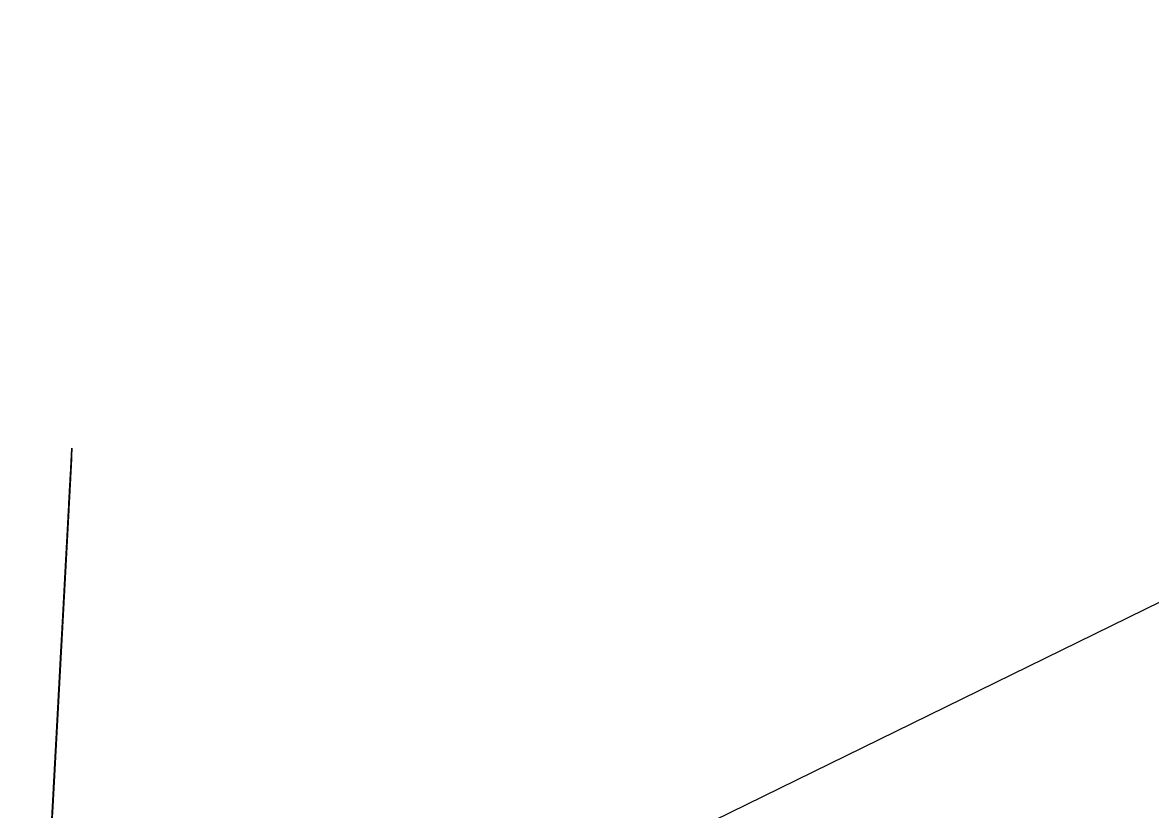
# Model space of a CAD drawing. Extents: x -693 to 354, y -430 to 666.
# Drawn here: x 318.093 to 318.761, y -180.336 to -179.87 of the extents above; entities that cross this region are included whole.
import ezdxf

# ---------------------------------------------------------------- set-up
doc = ezdxf.new("R2010")
doc.units = 0
doc.layers.get('0').update_dxf_attribs({"linetype": 'continuous'})

# ---------------------------------------------------------------- blocks, each defined once
blk = doc.blocks.new('BLOCK_BLOCK_LISANNE')
at = {"color": 0}
for points in [[(318.122444, -180.121591), (318.121151, -180.145559), (318.12201, -180.129632), (318.121493, -180.139225), (318.103073, -180.480623)], [(318.121151, -180.145559), (318.12201, -180.129632), (318.122444, -180.121591), (318.121493, -180.139225)], [(318.114298, -180.272578), (318.110695, -180.339348), (318.111744, -180.319912), (318.113771, -180.282334), (318.110834, -180.336785), (318.111499, -180.324447), (318.122121, -180.12759), (318.121992, -180.129966), (318.122236, -180.125448), (318.121266, -180.143434), (318.120674, -180.154398), (318.115986, -180.241284), (318.11568, -180.246968), (318.116413, -180.233374), (318.112571, -180.30458), (318.115694, -180.246702), (318.117147, -180.219765), (318.115937, -180.24219), (318.116682, -180.228393), (318.11878, -180.189507), (318.118488, -180.19492), (318.120102, -180.165011), (318.120017, -180.166576), (318.121879, -180.132059), (318.121402, -180.140901), (318.120737, -180.153236), (318.112858, -180.299261), (318.11484, -180.262527), (318.113805, -180.281715), (318.103073, -180.480623)], [(318.119596, -180.174378), (318.116034, -180.2404), (318.118886, -180.187543), (318.120934, -180.14958), (318.11568, -180.246968), (318.115986, -180.241284), (318.116413, -180.233374), (318.12211, -180.127791), (318.117147, -180.219765), (318.11878, -180.189507), (318.120102, -180.165011), (318.122236, -180.125448), (318.121992, -180.129966), (318.120674, -180.154398), (318.121266, -180.143434), (318.114298, -180.272578), (318.115952, -180.241927), (318.113771, -180.282334), (318.103073, -180.480623)], [(318.122236, -180.125448), (318.121992, -180.129966), (318.121266, -180.143434), (318.120674, -180.154398), (318.120102, -180.165011), (318.11878, -180.189507), (318.117147, -180.219765), (318.116413, -180.233374), (318.115986, -180.241284), (318.11568, -180.246968), (318.113771, -180.282334), (318.114298, -180.272578)], [(318.115952, -180.241927), (318.116034, -180.2404), (318.118886, -180.187543), (318.119596, -180.174378), (318.120934, -180.14958), (318.12211, -180.127791), (318.122236, -180.125448)], [(318.122121, -180.12759), (318.12194, -180.130937)], [(318.122121, -180.12759), (318.122146, -180.127112)], [(318.115937, -180.24219), (318.11484, -180.262527), (318.115694, -180.246702), (318.113805, -180.281715), (318.121879, -180.132059), (318.121402, -180.140901), (318.121879, -180.132059), (318.120737, -180.153236), (318.117932, -180.205222), (318.118652, -180.191872), (318.121635, -180.13658), (318.11971, -180.172265), (318.121001, -180.148331), (318.120484, -180.157925), (318.110834, -180.336785)], [(318.11042, -180.344451), (318.111499, -180.324447), (318.112571, -180.30458), (318.112858, -180.299261), (318.116682, -180.228393), (318.118488, -180.19492), (318.112506, -180.30579), (318.120017, -180.166576), (318.11723, -180.218237), (318.113221, -180.292536), (318.116676, -180.228495), (318.113567, -180.286118), (318.116561, -180.230629), (318.116035, -180.24038), (318.11581, -180.24455), (318.116035, -180.24038), (318.103073, -180.480623)], [(318.11723, -180.218237), (318.117932, -180.205222), (318.118652, -180.191872), (318.11971, -180.172265), (318.120484, -180.157925), (318.121001, -180.148331), (318.121635, -180.13658), (318.121879, -180.132059)], [(318.121879, -180.132059), (318.12144, -180.140209)], [(318.121493, -180.139225), (318.119063, -180.184258), (318.121151, -180.145559), (318.12056, -180.156512), (318.11998, -180.16727), (318.119215, -180.181441), (318.119399, -180.178028), (318.103073, -180.480623)], [(318.121493, -180.139225), (318.12056, -180.156512)], [(318.121402, -180.140901), (318.120737, -180.153236)], [(318.121151, -180.145559), (318.121493, -180.139225)], [(318.119063, -180.184258), (318.121151, -180.145559)], [(318.120743, -180.153115), (318.11998, -180.16727), (318.12056, -180.156512), (318.120169, -180.163758), (318.103073, -180.480623)], [(318.120737, -180.153236), (318.120036, -180.166219)], [(318.120169, -180.163758), (318.120743, -180.153115)], [(318.120743, -180.153115), (318.12056, -180.156512)], [(318.119466, -180.176786), (318.119893, -180.168871), (318.120281, -180.161692), (318.120583, -180.156084), (318.120219, -180.162841)], [(318.12056, -180.156512), (318.11998, -180.16727)], [(318.119835, -180.16995), (318.119214, -180.181452), (318.119466, -180.176786), (318.118226, -180.199777), (318.12019, -180.163366), (318.120219, -180.162841), (318.120247, -180.162316), (318.11996, -180.167642), (318.116007, -180.240894), (318.118656, -180.191799), (318.115925, -180.242427), (318.113988, -180.278327), (318.115852, -180.243775), (318.112203, -180.311406), (318.111918, -180.316694), (318.111783, -180.319195), (318.103073, -180.480623)], [(318.120169, -180.163758), (318.119399, -180.178028), (318.11998, -180.16727), (318.119464, -180.17683), (318.111783, -180.319195), (318.117574, -180.21185), (318.112893, -180.298624), (318.112197, -180.311523), (318.111801, -180.31886), (318.103073, -180.480623)], [(318.112893, -180.298624), (318.117574, -180.21185), (318.119464, -180.17683), (318.120169, -180.163758)], [(318.115925, -180.242427), (318.118656, -180.191799), (318.11996, -180.167642), (318.120247, -180.162316), (318.120219, -180.162841)], [(318.120017, -180.166576), (318.118699, -180.190999)], [(318.11998, -180.16727), (318.119399, -180.178028)], [(318.120219, -180.162841), (318.12019, -180.163366), (318.119835, -180.16995), (318.119466, -180.176786)], [(318.11998, -180.16727), (318.120169, -180.163758)], [(318.111783, -180.319195), (318.119399, -180.178028)], [(318.119466, -180.176786), (318.119214, -180.181452), (318.118226, -180.199777)], [(318.119399, -180.178028), (318.119215, -180.181441), (318.119063, -180.184258)], [(318.119063, -180.184258), (318.117888, -180.206036), (318.118827, -180.18864), (318.118124, -180.201655), (318.103073, -180.480623)], [(318.118827, -180.18864), (318.118032, -180.203361)], [(318.119063, -180.184258), (318.118124, -180.201655)], [(318.119063, -180.184258), (318.118937, -180.186593)], [(318.118488, -180.19492), (318.116854, -180.225198)], [(318.093251, -180.662673), (318.117271, -180.21748), (318.118434, -180.195914), (318.118002, -180.203924), (318.103073, -180.480623)], [(318.103073, -180.480623), (318.117271, -180.21748), (318.118002, -180.203924), (318.116035, -180.24038), (318.116561, -180.230629), (318.11723, -180.218237), (318.116676, -180.228495), (318.118434, -180.195914), (318.116035, -180.24038), (318.118434, -180.195914)], [(318.118226, -180.199777), (318.117749, -180.208614), (318.118045, -180.203131), (318.117386, -180.21535), (318.116007, -180.240894), (318.116544, -180.230944), (318.115659, -180.247359), (318.103073, -180.480623)], [(318.118124, -180.201655), (318.115925, -180.242427), (318.117888, -180.206036), (318.116139, -180.238447), (318.115852, -180.243775), (318.112203, -180.311406), (318.103073, -180.480623)], [(318.111123, -180.331413), (318.111264, -180.328812), (318.111562, -180.323281), (318.112259, -180.310364), (318.111875, -180.317489), (318.114625, -180.266519), (318.114943, -180.260622), (318.114476, -180.269268), (318.114679, -180.265514), (318.115122, -180.257296), (318.118006, -180.203848), (318.118434, -180.195914)], [(318.118124, -180.201655), (318.116139, -180.238447), (318.112203, -180.311406)], [(318.115659, -180.247359), (318.116544, -180.230944), (318.117386, -180.21535), (318.117749, -180.208614), (318.118045, -180.203131), (318.118226, -180.199777)], [(318.118226, -180.199777), (318.116007, -180.240894)], [(318.116035, -180.24038), (318.117271, -180.21748), (318.118002, -180.203924), (318.118434, -180.195914)], [(318.11723, -180.218237), (318.118434, -180.195914)], [(318.115925, -180.242427), (318.117888, -180.206036)], [(318.117888, -180.206036), (318.118014, -180.203702)], [(318.11723, -180.218237), (318.116676, -180.228495), (318.116561, -180.230629), (318.116035, -180.24038)], [(318.116682, -180.228393), (318.116057, -180.239967)], [(318.114916, -180.261113), (318.112908, -180.298344), (318.113606, -180.285398), (318.115951, -180.24194), (318.111616, -180.322281), (318.116216, -180.237031), (318.114558, -180.267751), (318.111123, -180.331413), (318.11123, -180.329447), (318.11182, -180.318501), (318.114175, -180.274864), (318.103073, -180.480623)], [(318.115659, -180.247359), (318.114558, -180.267751), (318.115559, -180.249213), (318.116007, -180.240894), (318.113988, -180.278327), (318.114175, -180.274864), (318.11311, -180.294586), (318.111918, -180.316694), (318.112046, -180.314306), (318.111953, -180.316042), (318.103073, -180.480623)], [(318.114243, -180.273599), (318.114298, -180.272578), (318.111744, -180.319912), (318.115233, -180.255251), (318.115952, -180.241927), (318.103073, -180.480623)], [(318.11042, -180.344451), (318.112506, -180.30579), (318.113221, -180.292536), (318.113567, -180.286118), (318.11581, -180.24455), (318.116035, -180.24038)], [(318.114558, -180.267751), (318.116216, -180.237031), (318.115951, -180.24194), (318.114916, -180.261113), (318.113606, -180.285398), (318.112908, -180.298344), (318.111616, -180.322281), (318.111123, -180.331413)], [(318.116007, -180.240894), (318.113988, -180.278327), (318.111918, -180.316694)], [(318.114298, -180.272578), (318.115952, -180.241927)], [(318.115952, -180.241927), (318.115316, -180.253702)], [(318.116007, -180.240894), (318.115659, -180.247359)], [(318.112203, -180.311406), (318.115852, -180.243775), (318.115925, -180.242427)], [(318.115694, -180.246702), (318.114872, -180.261929)], [(318.115559, -180.249213), (318.115643, -180.24764)], [(318.115937, -180.24219), (318.115777, -180.245161)], [(318.115233, -180.255251), (318.114286, -180.272797)], [(318.114558, -180.267751), (318.115278, -180.25441)], [(318.11484, -180.262527), (318.113805, -180.281715)], [(318.11123, -180.329447), (318.110996, -180.33377), (318.111123, -180.331413), (318.11182, -180.318501), (318.114175, -180.274864), (318.11311, -180.294586), (318.111087, -180.332095), (318.111796, -180.318943), (318.112519, -180.30555), (318.103073, -180.480623)], [(318.111123, -180.331413), (318.11123, -180.329447), (318.11182, -180.318501), (318.114175, -180.274864)], [(318.114243, -180.273599), (318.111746, -180.319881)], [(318.11311, -180.294586), (318.114175, -180.274864)], [(318.114175, -180.274864), (318.114451, -180.269745)], [(318.111744, -180.319912), (318.114065, -180.276892)], [(318.113805, -180.281715), (318.112876, -180.298934)], [(318.11311, -180.294586), (318.112212, -180.311246), (318.112519, -180.30555), (318.112046, -180.314306), (318.111974, -180.315644), (318.111087, -180.332095), (318.11071, -180.339072), (318.110996, -180.33377), (318.1111, -180.331854), (318.111796, -180.318943), (318.111512, -180.324208), (318.103073, -180.480623)], [(318.110996, -180.33377), (318.111087, -180.332095), (318.111796, -180.318943), (318.112519, -180.30555), (318.11311, -180.294586)], [(318.112723, -180.301762), (318.112197, -180.311523), (318.112893, -180.298624), (318.112046, -180.314306), (318.111855, -180.317864), (318.112212, -180.311246), (318.111512, -180.324208), (318.111974, -180.315644), (318.1111, -180.331854), (318.112046, -180.314306), (318.111953, -180.316042), (318.11071, -180.339072), (318.111918, -180.316694), (318.111783, -180.319195), (318.110656, -180.340075), (318.111726, -180.320248), (318.111783, -180.319195), (318.110611, -180.34092), (318.111801, -180.31886), (318.110826, -180.336922), (318.112387, -180.308003), (318.110324, -180.346222), (318.11167, -180.321278), (318.111008, -180.333545), (318.10975, -180.356867)], [(318.112893, -180.298624), (318.112723, -180.301762), (318.112387, -180.308003), (318.11167, -180.321278), (318.111008, -180.333545), (318.110363, -180.34551)], [(318.112046, -180.314306), (318.112812, -180.300115)], [(318.112197, -180.311523), (318.112792, -180.300486)], [(318.112858, -180.299261), (318.112577, -180.304481)], [(318.112571, -180.30458), (318.111535, -180.323779)], [(318.112046, -180.314306), (318.112212, -180.311246), (318.111974, -180.315644), (318.111512, -180.324208), (318.1111, -180.331854), (318.11071, -180.339072)], [(318.111801, -180.31886), (318.112197, -180.311523)], [(318.112203, -180.311406), (318.111853, -180.31789)], [(318.112046, -180.314306), (318.11188, -180.317384)], [(318.111918, -180.316694), (318.111953, -180.316042), (318.112046, -180.314306)], [(318.112197, -180.311523), (318.112136, -180.312653)], [(318.111783, -180.319195), (318.111809, -180.318715)], [(318.111783, -180.319195), (318.111787, -180.319112)], [(318.111855, -180.317864), (318.111841, -180.318111)], [(318.111499, -180.324447), (318.1109, -180.335554)], [(318.110695, -180.339348), (318.111133, -180.331241)], [(318.110996, -180.33377), (318.11071, -180.339072)], [(318.111123, -180.331413), (318.110996, -180.33377)]]:
    blk.add_lwpolyline(points, dxfattribs=at)
for points in [[(318.103073, -180.480623), (318.120219, -180.162841), (318.12019, -180.163366), (318.119835, -180.16995), (318.120583, -180.156084), (318.119893, -180.168871), (318.120281, -180.161692), (318.119466, -180.176786)], [(318.119215, -180.181441), (318.118124, -180.201655), (318.119063, -180.184258), (318.119399, -180.178028), (318.111783, -180.319195), (318.116139, -180.238447), (318.112203, -180.311406), (318.111783, -180.319195), (318.111726, -180.320248)]]:
    blk.add_lwpolyline(points, close=True, dxfattribs=at)

msp = doc.modelspace()

# ---------------------------------------------------------------- linework, layer by layer
at = {"layer": 'Centerline', "color": 0}
msp.add_line((318.276441, -180.451718, -123.456232), (326.238631, -176.555768, -226.758355), dxfattribs=at)

# ---------------------------------------------------------------- block references
msp.add_blockref('BLOCK_BLOCK_LISANNE', (0, 0))

doc.saveas('drawing.dxf')
